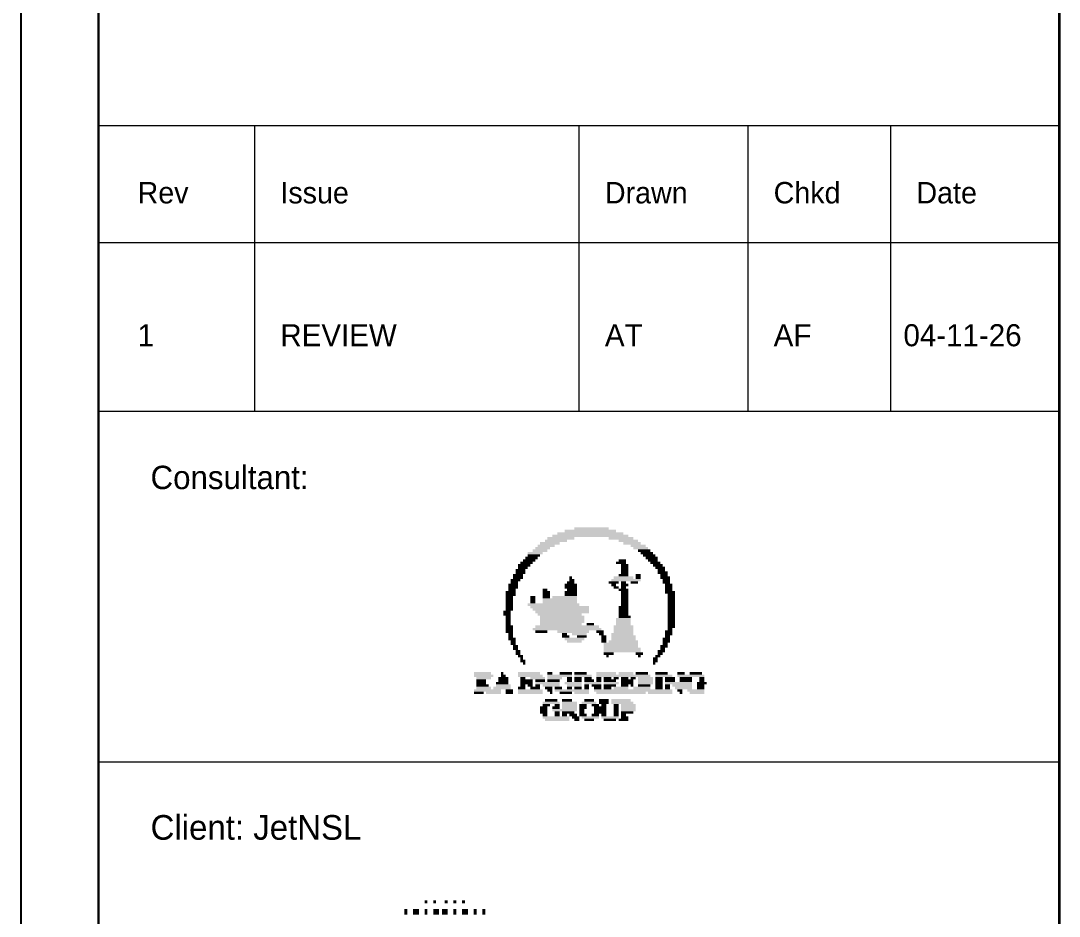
# Paper-space layout '02 Elevation and 3D Views' of a CAD drawing. Header units: millimetres. Extents: x 5 to 415, y 5 to 292.
# Drawn here: x 335 to 415, y 74.1 to 143.1 of the extents above; entities that cross this region are included whole.
import ezdxf

# ---------------------------------------------------------------- set-up
doc = ezdxf.new("R2010")
doc.units = ezdxf.units.MM
doc.layers.add('FRAME', color=7, linetype='Continuous')
doc.layers.add('TEXT', color=7, linetype='Continuous')

# ---------------------------------------------------------------- blocks, each defined once
blk = doc.blocks.new('SHEET_02')
at = {"layer": 'FRAME', "color": 7, "linetype": 'Continuous', "lineweight": 30}
blk.add_line((341, 292), (341, 5), dxfattribs=at)
at = {"layer": 'FRAME', "color": 7, "linetype": 'Continuous', "lineweight": 35}
blk.add_line((415, 292), (415, 5), dxfattribs=at)
at = {"layer": 'FRAME', "color": 7, "linetype": 'Continuous', "lineweight": 25}
blk.add_line((335, 277), (335, 16), dxfattribs=at)
at = {"layer": 'FRAME', "color": 7, "linetype": 'Continuous', "lineweight": 20}
for p, q in [((341, 135), (415, 135)), ((341, 126), (415, 126)), ((341, 113), (415, 113)), ((341, 86), (415, 86))]:
    blk.add_line(p, q, dxfattribs=at)
at = {"layer": 'FRAME', "color": 7, "linetype": 'Continuous', "lineweight": 15}
for p, q in [((353, 135), (353, 113)), ((378, 135), (378, 113)), ((391, 135), (391, 113)), ((402, 135), (402, 113))]:
    blk.add_line(p, q, dxfattribs=at)
at = {"layer": 'FRAME', "color": 7}
for points in [[(377.65, 104.056), (380.294, 104.056), (377.65, 103.867), (380.294, 103.867)], [(375.572, 103.3), (377.65, 103.3), (375.572, 103.111), (377.65, 103.111)], [(375.95, 103.489), (381.806, 103.489), (375.95, 103.3), (381.806, 103.3)], [(376.328, 103.678), (381.428, 103.678), (376.328, 103.489), (381.428, 103.489)], [(376.894, 103.867), (380.861, 103.867), (376.894, 103.678), (380.861, 103.678)], [(380.294, 103.3), (382.183, 103.3), (380.294, 103.111), (382.183, 103.111)], [(374.628, 102.544), (375.761, 102.544), (374.628, 102.356), (375.761, 102.356)], [(374.817, 102.733), (376.139, 102.733), (374.817, 102.544), (376.139, 102.544)], [(375.006, 102.922), (376.517, 102.922), (375.006, 102.733), (376.517, 102.733)], [(375.383, 103.111), (377.083, 103.111), (375.383, 102.922), (377.083, 102.922)], [(381.05, 103.111), (382.561, 103.111), (381.05, 102.922), (382.561, 102.922)], [(381.428, 102.922), (382.75, 102.922), (381.428, 102.733), (382.75, 102.733)], [(381.994, 102.733), (383.128, 102.733), (381.994, 102.544), (383.128, 102.544)], [(382.183, 102.544), (383.317, 102.544), (382.183, 102.356), (383.317, 102.356)], [(373.872, 101.789), (374.817, 101.789), (373.872, 101.6), (374.817, 101.6)], [(374.061, 102.167), (375.194, 102.167), (374.061, 101.978), (375.194, 101.978)], [(374.061, 101.978), (375.006, 101.978), (374.061, 101.789), (375.006, 101.789)], [(374.439, 102.356), (375.572, 102.356), (374.439, 102.167), (375.572, 102.167)], [(382.561, 102.356), (383.506, 102.356), (382.561, 102.167), (383.506, 102.167)], [(382.75, 102.167), (383.694, 102.167), (382.75, 101.978), (383.694, 101.978)], [(382.939, 101.978), (383.883, 101.978), (382.939, 101.789), (383.883, 101.789)], [(383.128, 101.789), (384.072, 101.789), (383.128, 101.6), (384.072, 101.6)], [(373.117, 100.844), (373.872, 100.844), (373.117, 100.656), (373.872, 100.656)], [(373.306, 101.222), (374.25, 101.222), (373.306, 101.033), (374.25, 101.033)], [(373.306, 101.033), (374.061, 101.033), (373.306, 100.844), (374.061, 100.844)], [(373.494, 101.411), (374.439, 101.411), (373.494, 101.222), (374.439, 101.222)], [(373.683, 101.6), (374.628, 101.6), (373.683, 101.411), (374.628, 101.411)], [(380.861, 101.411), (381.617, 101.411), (380.861, 101.222), (381.617, 101.222)], [(381.05, 101.6), (381.617, 101.6), (381.05, 101.411), (381.617, 101.411)], [(381.239, 101.222), (381.806, 101.222), (381.239, 101.033), (381.806, 101.033)], [(381.239, 101.033), (381.806, 101.033), (381.239, 100.844), (381.806, 100.844)], [(381.239, 100.844), (381.806, 100.844), (381.239, 100.656), (381.806, 100.656)], [(383.317, 101.6), (384.072, 101.6), (383.317, 101.411), (384.072, 101.411)], [(383.506, 101.411), (384.261, 101.411), (383.506, 101.222), (384.261, 101.222)], [(383.694, 101.222), (384.45, 101.222), (383.694, 101.033), (384.45, 101.033)], [(383.883, 101.033), (384.639, 101.033), (383.883, 100.844), (384.639, 100.844)], [(384.072, 100.844), (384.639, 100.844), (384.072, 100.656), (384.639, 100.656)], [(372.739, 100.089), (373.494, 100.089), (372.739, 99.9), (373.494, 99.9)], [(372.928, 100.467), (373.683, 100.467), (372.928, 100.278), (373.683, 100.278)], [(372.928, 100.278), (373.683, 100.278), (372.928, 100.089), (373.683, 100.089)], [(373.117, 100.656), (373.872, 100.656), (373.117, 100.467), (373.872, 100.467)], [(377.272, 100.278), (377.461, 100.278), (377.272, 100.089), (377.461, 100.089)], [(377.272, 100.089), (377.65, 100.089), (377.272, 99.9), (377.65, 99.9)], [(380.483, 100.089), (382.75, 100.089), (380.483, 99.9), (382.75, 99.9)], [(380.672, 100.278), (382.183, 100.278), (380.672, 100.089), (382.183, 100.089)], [(381.05, 100.467), (381.806, 100.467), (381.05, 100.278), (381.806, 100.278)], [(381.239, 100.656), (381.806, 100.656), (381.239, 100.467), (381.806, 100.467)], [(382.372, 100.467), (382.75, 100.467), (382.372, 100.278), (382.75, 100.278)], [(382.372, 100.278), (382.75, 100.278), (382.372, 100.089), (382.75, 100.089)], [(384.072, 100.656), (384.828, 100.656), (384.072, 100.467), (384.828, 100.467)], [(384.261, 100.467), (384.828, 100.467), (384.261, 100.278), (384.828, 100.278)], [(384.261, 100.278), (385.017, 100.278), (384.261, 100.089), (385.017, 100.089)], [(384.45, 100.089), (385.017, 100.089), (384.45, 99.9), (385.017, 99.9)], [(372.55, 99.711), (373.306, 99.711), (372.55, 99.522), (373.306, 99.522)], [(372.55, 99.522), (373.306, 99.522), (372.55, 99.333), (373.306, 99.333)], [(372.55, 99.333), (373.117, 99.333), (372.55, 99.144), (373.117, 99.144)], [(372.739, 99.9), (373.306, 99.9), (372.739, 99.711), (373.306, 99.711)], [(375.194, 99.333), (375.572, 99.333), (375.194, 99.144), (375.572, 99.144)], [(376.894, 99.711), (377.839, 99.711), (376.894, 99.522), (377.839, 99.522)], [(376.894, 99.522), (377.839, 99.522), (376.894, 99.333), (377.839, 99.333)], [(377.083, 99.9), (377.65, 99.9), (377.083, 99.711), (377.65, 99.711)], [(377.083, 99.333), (377.839, 99.333), (377.083, 99.144), (377.839, 99.144)], [(380.294, 99.9), (381.05, 99.9), (380.294, 99.711), (381.05, 99.711)], [(380.483, 99.711), (380.861, 99.711), (380.483, 99.522), (380.861, 99.522)], [(380.672, 99.522), (381.05, 99.522), (380.672, 99.333), (381.05, 99.333)], [(381.05, 99.333), (381.806, 99.333), (381.05, 99.144), (381.806, 99.144)], [(381.239, 99.9), (381.617, 99.9), (381.239, 99.711), (381.617, 99.711)], [(381.239, 99.711), (381.806, 99.711), (381.239, 99.522), (381.806, 99.522)], [(381.239, 99.522), (381.617, 99.522), (381.239, 99.333), (381.617, 99.333)], [(381.994, 99.9), (382.561, 99.9), (381.994, 99.711), (382.561, 99.711)], [(384.45, 99.9), (385.017, 99.9), (384.45, 99.711), (385.017, 99.711)], [(384.639, 99.711), (385.206, 99.711), (384.639, 99.522), (385.206, 99.522)], [(384.639, 99.522), (385.206, 99.522), (384.639, 99.333), (385.206, 99.333)], [(384.639, 99.333), (385.206, 99.333), (384.639, 99.144), (385.206, 99.144)], [(372.361, 99.144), (373.117, 99.144), (372.361, 98.956), (373.117, 98.956)], [(372.361, 98.956), (373.117, 98.956), (372.361, 98.767), (373.117, 98.767)], [(372.361, 98.767), (372.928, 98.767), (372.361, 98.578), (372.928, 98.578)], [(372.361, 98.578), (372.928, 98.578), (372.361, 98.389), (372.928, 98.389)], [(374.25, 98.767), (374.628, 98.767), (374.25, 98.578), (374.628, 98.578)], [(374.25, 98.578), (374.628, 98.578), (374.25, 98.389), (374.628, 98.389)], [(375.194, 99.144), (375.761, 99.144), (375.194, 98.956), (375.761, 98.956)], [(375.194, 98.956), (375.761, 98.956), (375.194, 98.767), (375.761, 98.767)], [(375.194, 98.767), (375.761, 98.767), (375.194, 98.578), (375.761, 98.578)], [(375.194, 98.578), (377.839, 98.578), (375.194, 98.389), (377.839, 98.389)], [(375.95, 98.767), (377.839, 98.767), (375.95, 98.578), (377.839, 98.578)], [(376.894, 99.144), (377.839, 99.144), (376.894, 98.956), (377.839, 98.956)], [(376.894, 98.956), (377.839, 98.956), (376.894, 98.767), (377.839, 98.767)], [(381.239, 99.144), (381.806, 99.144), (381.239, 98.956), (381.806, 98.956)], [(381.239, 98.956), (381.806, 98.956), (381.239, 98.767), (381.806, 98.767)], [(381.239, 98.767), (381.806, 98.767), (381.239, 98.578), (381.806, 98.578)], [(381.239, 98.578), (381.806, 98.578), (381.239, 98.389), (381.806, 98.389)], [(384.639, 99.144), (385.394, 99.144), (384.639, 98.956), (385.394, 98.956)], [(384.828, 98.956), (385.394, 98.956), (384.828, 98.767), (385.394, 98.767)], [(384.828, 98.767), (385.394, 98.767), (384.828, 98.578), (385.394, 98.578)], [(384.828, 98.578), (385.394, 98.578), (384.828, 98.389), (385.394, 98.389)], [(372.172, 97.633), (372.739, 97.633), (372.172, 97.444), (372.739, 97.444)], [(372.361, 98.389), (372.928, 98.389), (372.361, 98.2), (372.928, 98.2)], [(372.361, 98.2), (372.928, 98.2), (372.361, 98.011), (372.928, 98.011)], [(372.361, 98.011), (372.928, 98.011), (372.361, 97.822), (372.928, 97.822)], [(372.361, 97.822), (372.928, 97.822), (372.361, 97.633), (372.928, 97.633)], [(374.061, 98.2), (378.028, 98.2), (374.061, 98.011), (378.028, 98.011)], [(374.25, 98.389), (374.628, 98.389), (374.25, 98.2), (374.628, 98.2)], [(374.25, 98.011), (378.783, 98.011), (374.25, 97.822), (378.783, 97.822)], [(374.439, 97.822), (378.783, 97.822), (374.439, 97.633), (378.783, 97.633)], [(374.628, 97.633), (378.783, 97.633), (374.628, 97.444), (378.783, 97.444)], [(375.194, 98.389), (377.839, 98.389), (375.194, 98.2), (377.839, 98.2)], [(381.05, 98.011), (381.806, 98.011), (381.05, 97.822), (381.806, 97.822)], [(381.05, 97.822), (381.806, 97.822), (381.05, 97.633), (381.806, 97.633)], [(381.05, 97.633), (381.806, 97.633), (381.05, 97.444), (381.806, 97.444)], [(381.239, 98.389), (381.806, 98.389), (381.239, 98.2), (381.806, 98.2)], [(381.239, 98.2), (381.806, 98.2), (381.239, 98.011), (381.806, 98.011)], [(384.828, 98.389), (385.394, 98.389), (384.828, 98.2), (385.394, 98.2)], [(384.828, 98.2), (385.394, 98.2), (384.828, 98.011), (385.394, 98.011)], [(384.828, 98.011), (385.394, 98.011), (384.828, 97.822), (385.394, 97.822)], [(384.828, 97.822), (385.394, 97.822), (384.828, 97.633), (385.394, 97.633)], [(384.828, 97.633), (385.394, 97.633), (384.828, 97.444), (385.394, 97.444)], [(372.172, 97.444), (372.739, 97.444), (372.172, 97.256), (372.739, 97.256)], [(372.361, 97.256), (372.739, 97.256), (372.361, 97.067), (372.739, 97.067)], [(372.361, 97.067), (372.739, 97.067), (372.361, 96.878), (372.739, 96.878)], [(372.361, 96.878), (372.739, 96.878), (372.361, 96.689), (372.739, 96.689)], [(374.817, 97.444), (378.217, 97.444), (374.817, 97.256), (378.217, 97.256)], [(375.006, 97.256), (378.406, 97.256), (375.006, 97.067), (378.406, 97.067)], [(375.006, 97.067), (378.406, 97.067), (375.006, 96.878), (378.406, 96.878)], [(375.006, 96.878), (378.406, 96.878), (375.006, 96.689), (378.406, 96.689)], [(380.861, 97.067), (381.994, 97.067), (380.861, 96.878), (381.994, 96.878)], [(380.861, 96.878), (381.994, 96.878), (380.861, 96.689), (381.994, 96.689)], [(381.05, 97.444), (381.806, 97.444), (381.05, 97.256), (381.806, 97.256)], [(381.05, 97.256), (381.994, 97.256), (381.05, 97.067), (381.994, 97.067)], [(384.828, 97.444), (385.394, 97.444), (384.828, 97.256), (385.394, 97.256)], [(384.828, 97.256), (385.394, 97.256), (384.828, 97.067), (385.394, 97.067)], [(384.828, 97.067), (385.394, 97.067), (384.828, 96.878), (385.394, 96.878)], [(384.828, 96.878), (385.394, 96.878), (384.828, 96.689), (385.394, 96.689)], [(372.361, 96.689), (372.739, 96.689), (372.361, 96.5), (372.739, 96.5)], [(372.361, 96.5), (372.928, 96.5), (372.361, 96.311), (372.928, 96.311)], [(372.361, 96.311), (372.928, 96.311), (372.361, 96.122), (372.928, 96.122)], [(372.361, 96.122), (372.928, 96.122), (372.361, 95.933), (372.928, 95.933)], [(374.439, 96.311), (379.728, 96.311), (374.439, 96.122), (379.728, 96.122)], [(374.628, 96.5), (379.539, 96.5), (374.628, 96.311), (379.539, 96.311)], [(374.628, 96.122), (375.572, 96.122), (374.628, 95.933), (375.572, 95.933)], [(375.006, 96.689), (378.217, 96.689), (375.006, 96.5), (378.217, 96.5)], [(376.328, 96.122), (378.783, 96.122), (376.328, 95.933), (378.783, 95.933)], [(378.594, 96.689), (379.161, 96.689), (378.594, 96.5), (379.161, 96.5)], [(379.35, 96.122), (379.917, 96.122), (379.35, 95.933), (379.917, 95.933)], [(380.672, 96.5), (382.183, 96.5), (380.672, 96.311), (382.183, 96.311)], [(380.672, 96.311), (382.183, 96.311), (380.672, 96.122), (382.183, 96.122)], [(380.672, 96.122), (382.183, 96.122), (380.672, 95.933), (382.183, 95.933)], [(380.861, 96.689), (381.994, 96.689), (380.861, 96.5), (381.994, 96.5)], [(384.639, 96.122), (385.206, 96.122), (384.639, 95.933), (385.206, 95.933)], [(384.828, 96.689), (385.394, 96.689), (384.828, 96.5), (385.394, 96.5)], [(384.828, 96.5), (385.394, 96.5), (384.828, 96.311), (385.394, 96.311)], [(384.828, 96.311), (385.206, 96.311), (384.828, 96.122), (385.206, 96.122)], [(372.55, 95.933), (372.928, 95.933), (372.55, 95.744), (372.928, 95.744)], [(372.55, 95.744), (372.928, 95.744), (372.55, 95.556), (372.928, 95.556)], [(372.55, 95.556), (373.117, 95.556), (372.55, 95.367), (373.117, 95.367)], [(372.739, 95.367), (373.117, 95.367), (372.739, 95.178), (373.117, 95.178)], [(376.706, 95.933), (377.083, 95.933), (376.706, 95.744), (377.083, 95.744)], [(376.706, 95.744), (377.272, 95.744), (376.706, 95.556), (377.272, 95.556)], [(376.894, 95.556), (378.406, 95.556), (376.894, 95.367), (378.406, 95.367)], [(377.083, 95.367), (378.217, 95.367), (377.083, 95.178), (378.217, 95.178)], [(377.461, 95.933), (378.594, 95.933), (377.461, 95.744), (378.594, 95.744)], [(377.839, 95.744), (378.594, 95.744), (377.839, 95.556), (378.594, 95.556)], [(379.539, 95.933), (379.917, 95.933), (379.539, 95.744), (379.917, 95.744)], [(379.728, 95.744), (380.106, 95.744), (379.728, 95.556), (380.106, 95.556)], [(379.728, 95.556), (380.106, 95.556), (379.728, 95.367), (380.106, 95.367)], [(379.728, 95.367), (380.106, 95.367), (379.728, 95.178), (380.106, 95.178)], [(380.294, 95.367), (382.561, 95.367), (380.294, 95.178), (382.561, 95.178)], [(380.483, 95.933), (382.183, 95.933), (380.483, 95.744), (382.183, 95.744)], [(380.483, 95.744), (382.372, 95.744), (380.483, 95.556), (382.372, 95.556)], [(380.483, 95.556), (382.372, 95.556), (380.483, 95.367), (382.372, 95.367)], [(384.45, 95.556), (385.017, 95.556), (384.45, 95.367), (385.017, 95.367)], [(384.45, 95.367), (385.017, 95.367), (384.45, 95.178), (385.017, 95.178)], [(384.639, 95.933), (385.206, 95.933), (384.639, 95.744), (385.206, 95.744)], [(384.639, 95.744), (385.017, 95.744), (384.639, 95.556), (385.017, 95.556)], [(372.739, 95.178), (373.117, 95.178), (372.739, 94.989), (373.117, 94.989)], [(372.928, 94.989), (373.306, 94.989), (372.928, 94.8), (373.306, 94.8)], [(372.928, 94.8), (373.306, 94.8), (372.928, 94.611), (373.306, 94.611)], [(373.117, 94.611), (373.494, 94.611), (373.117, 94.422), (373.494, 94.422)], [(373.117, 94.422), (373.494, 94.422), (373.117, 94.233), (373.494, 94.233)], [(379.917, 95.178), (382.561, 95.178), (379.917, 94.989), (382.561, 94.989)], [(379.917, 94.989), (382.561, 94.989), (379.917, 94.8), (382.561, 94.8)], [(379.917, 94.8), (382.75, 94.8), (379.917, 94.611), (382.75, 94.611)], [(379.917, 94.611), (382.75, 94.611), (379.917, 94.422), (382.75, 94.422)], [(379.917, 94.422), (380.672, 94.422), (379.917, 94.233), (380.672, 94.233)], [(382.372, 94.422), (382.939, 94.422), (382.372, 94.233), (382.939, 94.233)], [(384.072, 94.611), (384.639, 94.611), (384.072, 94.422), (384.639, 94.422)], [(384.072, 94.422), (384.45, 94.422), (384.072, 94.233), (384.45, 94.233)], [(384.261, 94.989), (384.828, 94.989), (384.261, 94.8), (384.828, 94.8)], [(384.261, 94.8), (384.639, 94.8), (384.261, 94.611), (384.639, 94.611)], [(384.45, 95.178), (384.828, 95.178), (384.45, 94.989), (384.828, 94.989)], [(373.306, 94.233), (373.683, 94.233), (373.306, 94.044), (373.683, 94.044)], [(373.494, 94.044), (373.683, 94.044), (373.494, 93.856), (373.683, 93.856)], [(373.494, 93.856), (373.872, 93.856), (373.494, 93.667), (373.872, 93.667)], [(373.683, 93.667), (373.872, 93.667), (373.683, 93.478), (373.872, 93.478)], [(380.106, 94.233), (380.294, 94.233), (380.106, 94.044), (380.294, 94.044)], [(382.561, 94.233), (382.75, 94.233), (382.561, 94.044), (382.75, 94.044)], [(383.694, 94.044), (384.072, 94.044), (383.694, 93.856), (384.072, 93.856)], [(383.694, 93.856), (384.072, 93.856), (383.694, 93.667), (384.072, 93.667)], [(383.694, 93.667), (383.883, 93.667), (383.694, 93.478), (383.883, 93.478)], [(383.883, 94.233), (384.261, 94.233), (383.883, 94.044), (384.261, 94.044)], [(369.906, 92.911), (371.228, 92.911), (369.906, 92.722), (371.228, 92.722)], [(371.983, 92.911), (372.172, 92.911), (371.983, 92.722), (372.172, 92.722)], [(373.306, 92.911), (375.006, 92.911), (373.306, 92.722), (375.006, 92.722)], [(375.572, 92.911), (375.95, 92.911), (375.572, 92.722), (375.95, 92.722)], [(376.517, 92.911), (377.461, 92.911), (376.517, 92.722), (377.461, 92.722)], [(377.65, 92.911), (378.594, 92.911), (377.65, 92.722), (378.594, 92.722)], [(379.35, 92.911), (380.861, 92.911), (379.35, 92.722), (380.861, 92.722)], [(381.05, 92.911), (382.183, 92.911), (381.05, 92.722), (382.183, 92.722)], [(382.372, 92.911), (383.317, 92.911), (382.372, 92.722), (383.317, 92.722)], [(383.883, 92.911), (384.828, 92.911), (383.883, 92.722), (384.828, 92.722)], [(385.583, 92.911), (386.15, 92.911), (385.583, 92.722), (386.15, 92.722)], [(386.528, 92.911), (387.472, 92.911), (386.528, 92.722), (387.472, 92.722)], [(369.906, 92.722), (371.417, 92.722), (369.906, 92.533), (371.417, 92.533)], [(370.094, 92.533), (371.228, 92.533), (370.094, 92.344), (371.228, 92.344)], [(370.094, 92.344), (370.85, 92.344), (370.094, 92.156), (370.85, 92.156)], [(370.094, 92.156), (370.85, 92.156), (370.094, 91.967), (370.85, 91.967)], [(371.606, 92.156), (372.55, 92.156), (371.606, 91.967), (372.55, 91.967)], [(371.794, 92.533), (372.55, 92.533), (371.794, 92.344), (372.55, 92.344)], [(371.794, 92.344), (372.55, 92.344), (371.794, 92.156), (372.55, 92.156)], [(371.983, 92.722), (372.361, 92.722), (371.983, 92.533), (372.361, 92.533)], [(373.306, 92.722), (375.194, 92.722), (373.306, 92.533), (375.194, 92.533)], [(373.494, 92.533), (373.872, 92.533), (373.494, 92.344), (373.872, 92.344)], [(373.494, 92.344), (374.439, 92.344), (373.494, 92.156), (374.439, 92.156)], [(373.494, 92.156), (374.439, 92.156), (373.494, 91.967), (374.439, 91.967)], [(374.25, 92.533), (375.383, 92.533), (374.25, 92.344), (375.383, 92.344)], [(374.628, 92.344), (375.383, 92.344), (374.628, 92.156), (375.383, 92.156)], [(374.628, 92.156), (376.517, 92.156), (374.628, 91.967), (376.517, 91.967)], [(375.572, 92.722), (377.461, 92.722), (375.572, 92.533), (377.461, 92.533)], [(375.572, 92.533), (376.706, 92.533), (375.572, 92.344), (376.706, 92.344)], [(375.572, 92.344), (376.517, 92.344), (375.572, 92.156), (376.517, 92.156)], [(376.894, 92.156), (378.217, 92.156), (376.894, 91.967), (378.217, 91.967)], [(377.083, 92.533), (377.461, 92.533), (377.083, 92.344), (377.461, 92.344)], [(377.083, 92.344), (377.461, 92.344), (377.083, 92.156), (377.461, 92.156)], [(377.65, 92.722), (378.972, 92.722), (377.65, 92.533), (378.972, 92.533)], [(377.65, 92.533), (378.217, 92.533), (377.65, 92.344), (378.217, 92.344)], [(377.65, 92.344), (378.217, 92.344), (377.65, 92.156), (378.217, 92.156)], [(378.406, 92.533), (378.972, 92.533), (378.406, 92.344), (378.972, 92.344)], [(378.406, 92.344), (379.161, 92.344), (378.406, 92.156), (379.161, 92.156)], [(378.406, 92.156), (379.728, 92.156), (378.406, 91.967), (379.728, 91.967)], [(379.35, 92.722), (383.506, 92.722), (379.35, 92.533), (383.506, 92.533)], [(379.35, 92.533), (379.728, 92.533), (379.35, 92.344), (379.728, 92.344)], [(379.35, 92.344), (379.728, 92.344), (379.35, 92.156), (379.728, 92.156)], [(379.917, 92.533), (380.483, 92.533), (379.917, 92.344), (380.483, 92.344)], [(379.917, 92.344), (380.861, 92.344), (379.917, 92.156), (380.861, 92.156)], [(379.917, 92.156), (381.05, 92.156), (379.917, 91.967), (381.05, 91.967)], [(380.672, 92.533), (381.05, 92.533), (380.672, 92.344), (381.05, 92.344)], [(381.239, 92.533), (381.806, 92.533), (381.239, 92.344), (381.806, 92.344)], [(381.239, 92.344), (382.183, 92.344), (381.239, 92.156), (382.183, 92.156)], [(381.239, 92.156), (382.183, 92.156), (381.239, 91.967), (382.183, 91.967)], [(381.994, 92.533), (382.372, 92.533), (381.994, 92.344), (382.372, 92.344)], [(382.561, 92.533), (383.694, 92.533), (382.561, 92.344), (383.694, 92.344)], [(382.561, 92.344), (383.694, 92.344), (382.561, 92.156), (383.694, 92.156)], [(382.561, 92.156), (383.694, 92.156), (382.561, 91.967), (383.694, 91.967)], [(383.883, 92.722), (385.206, 92.722), (383.883, 92.533), (385.206, 92.533)], [(383.883, 92.533), (384.45, 92.533), (383.883, 92.344), (384.45, 92.344)], [(383.883, 92.344), (384.45, 92.344), (383.883, 92.156), (384.45, 92.156)], [(383.883, 92.156), (384.45, 92.156), (383.883, 91.967), (384.45, 91.967)], [(384.639, 92.533), (385.394, 92.533), (384.639, 92.344), (385.394, 92.344)], [(384.639, 92.344), (385.394, 92.344), (384.639, 92.156), (385.394, 92.156)], [(384.639, 92.156), (386.717, 92.156), (384.639, 91.967), (386.717, 91.967)], [(385.583, 92.722), (387.661, 92.722), (385.583, 92.533), (387.661, 92.533)], [(385.772, 92.533), (386.717, 92.533), (385.772, 92.344), (386.717, 92.344)], [(385.772, 92.344), (386.717, 92.344), (385.772, 92.156), (386.717, 92.156)], [(387.094, 92.156), (387.85, 92.156), (387.094, 91.967), (387.85, 91.967)], [(387.283, 92.533), (387.661, 92.533), (387.283, 92.344), (387.661, 92.344)], [(387.283, 92.344), (387.661, 92.344), (387.283, 92.156), (387.661, 92.156)], [(369.906, 91.589), (371.983, 91.589), (369.906, 91.4), (371.983, 91.4)], [(369.906, 91.4), (370.661, 91.4), (369.906, 91.211), (370.661, 91.211)], [(370.094, 91.967), (371.039, 91.967), (370.094, 91.778), (371.039, 91.778)], [(370.094, 91.778), (371.228, 91.778), (370.094, 91.589), (371.228, 91.589)], [(370.85, 91.4), (371.983, 91.4), (370.85, 91.211), (371.983, 91.211)], [(371.417, 91.778), (372.739, 91.778), (371.417, 91.589), (372.739, 91.589)], [(371.606, 91.967), (372.739, 91.967), (371.606, 91.778), (372.739, 91.778)], [(372.361, 91.589), (372.928, 91.589), (372.361, 91.4), (372.928, 91.4)], [(372.361, 91.4), (372.928, 91.4), (372.361, 91.211), (372.928, 91.211)], [(373.306, 91.778), (373.872, 91.778), (373.306, 91.589), (373.872, 91.589)], [(373.306, 91.589), (375.194, 91.589), (373.306, 91.4), (375.194, 91.4)], [(373.306, 91.4), (375.194, 91.4), (373.306, 91.211), (375.194, 91.211)], [(373.494, 91.967), (373.872, 91.967), (373.494, 91.778), (373.872, 91.778)], [(374.061, 91.967), (374.439, 91.967), (374.061, 91.778), (374.439, 91.778)], [(374.25, 91.778), (375.006, 91.778), (374.25, 91.589), (375.006, 91.589)], [(374.628, 91.967), (375.006, 91.967), (374.628, 91.778), (375.006, 91.778)], [(375.194, 91.967), (376.517, 91.967), (375.194, 91.778), (376.517, 91.778)], [(375.383, 91.778), (375.95, 91.778), (375.383, 91.589), (375.95, 91.589)], [(375.572, 91.589), (375.95, 91.589), (375.572, 91.4), (375.95, 91.4)], [(375.761, 91.4), (375.95, 91.4), (375.761, 91.211), (375.95, 91.211)], [(376.139, 91.778), (376.706, 91.778), (376.139, 91.589), (376.706, 91.589)], [(376.139, 91.589), (378.783, 91.589), (376.139, 91.4), (378.783, 91.4)], [(376.517, 91.4), (377.461, 91.4), (376.517, 91.211), (377.461, 91.211)], [(377.083, 91.967), (378.217, 91.967), (377.083, 91.778), (378.217, 91.778)], [(377.083, 91.778), (377.461, 91.778), (377.083, 91.589), (377.461, 91.589)], [(377.65, 91.778), (378.217, 91.778), (377.65, 91.589), (378.217, 91.589)], [(377.65, 91.4), (378.783, 91.4), (377.65, 91.211), (378.783, 91.211)], [(378.406, 91.967), (378.783, 91.967), (378.406, 91.778), (378.783, 91.778)], [(378.406, 91.778), (378.783, 91.778), (378.406, 91.589), (378.783, 91.589)], [(378.972, 91.967), (379.728, 91.967), (378.972, 91.778), (379.728, 91.778)], [(379.161, 91.778), (379.728, 91.778), (379.161, 91.589), (379.728, 91.589)], [(379.161, 91.589), (385.206, 91.589), (379.161, 91.4), (385.206, 91.4)], [(379.35, 91.4), (383.128, 91.4), (379.35, 91.211), (383.128, 91.211)], [(379.917, 91.967), (380.861, 91.967), (379.917, 91.778), (380.861, 91.778)], [(379.917, 91.778), (380.483, 91.778), (379.917, 91.589), (380.483, 91.589)], [(380.672, 91.778), (381.806, 91.778), (380.672, 91.589), (381.806, 91.589)], [(381.239, 91.967), (381.806, 91.967), (381.239, 91.778), (381.806, 91.778)], [(381.994, 91.967), (382.183, 91.967), (381.994, 91.778), (382.183, 91.778)], [(382.183, 91.778), (383.506, 91.778), (382.183, 91.589), (383.506, 91.589)], [(382.561, 91.967), (383.506, 91.967), (382.561, 91.778), (383.506, 91.778)], [(383.317, 91.4), (385.206, 91.4), (383.317, 91.211), (385.206, 91.211)], [(383.883, 91.967), (384.45, 91.967), (383.883, 91.778), (384.45, 91.778)], [(383.883, 91.778), (384.45, 91.778), (383.883, 91.589), (384.45, 91.589)], [(384.639, 91.967), (385.017, 91.967), (384.639, 91.778), (385.017, 91.778)], [(384.639, 91.778), (385.017, 91.778), (384.639, 91.589), (385.017, 91.589)], [(385.206, 91.967), (386.717, 91.967), (385.206, 91.778), (386.717, 91.778)], [(385.394, 91.778), (386.717, 91.778), (385.394, 91.589), (386.717, 91.589)], [(385.583, 91.589), (385.961, 91.589), (385.583, 91.4), (385.961, 91.4)], [(385.772, 91.4), (385.961, 91.4), (385.772, 91.211), (385.961, 91.211)], [(386.339, 91.589), (387.661, 91.589), (386.339, 91.4), (387.661, 91.4)], [(386.528, 91.4), (387.661, 91.4), (386.528, 91.211), (387.661, 91.211)], [(387.094, 91.967), (387.661, 91.967), (387.094, 91.778), (387.661, 91.778)], [(387.094, 91.778), (387.661, 91.778), (387.094, 91.589), (387.661, 91.589)], [(375.194, 90.644), (376.517, 90.644), (375.194, 90.456), (376.517, 90.456)], [(375.194, 90.456), (375.761, 90.456), (375.194, 90.267), (375.761, 90.267)], [(375.383, 90.833), (376.328, 90.833), (375.383, 90.644), (376.328, 90.644)], [(376.139, 90.456), (376.517, 90.456), (376.139, 90.267), (376.517, 90.267)], [(376.706, 90.833), (377.461, 90.833), (376.706, 90.644), (377.461, 90.644)], [(376.706, 90.644), (377.839, 90.644), (376.706, 90.456), (377.839, 90.456)], [(376.706, 90.456), (377.839, 90.456), (376.706, 90.267), (377.839, 90.267)], [(378.028, 90.456), (378.594, 90.456), (378.028, 90.267), (378.594, 90.267)], [(378.217, 90.644), (379.35, 90.644), (378.217, 90.456), (379.35, 90.456)], [(378.406, 90.833), (379.161, 90.833), (378.406, 90.644), (379.161, 90.644)], [(378.972, 90.456), (379.539, 90.456), (378.972, 90.267), (379.539, 90.267)], [(379.539, 90.833), (380.294, 90.833), (379.539, 90.644), (380.294, 90.644)], [(379.539, 90.644), (380.294, 90.644), (379.539, 90.456), (380.294, 90.456)], [(379.728, 90.456), (380.106, 90.456), (379.728, 90.267), (380.106, 90.267)], [(380.483, 90.833), (381.994, 90.833), (380.483, 90.644), (381.994, 90.644)], [(380.483, 90.644), (382.183, 90.644), (380.483, 90.456), (382.183, 90.456)], [(380.672, 90.456), (381.05, 90.456), (380.672, 90.267), (381.05, 90.267)], [(381.239, 90.456), (382.372, 90.456), (381.239, 90.267), (382.372, 90.267)], [(375.006, 90.267), (375.572, 90.267), (375.006, 90.078), (375.572, 90.078)], [(375.006, 90.078), (375.572, 90.078), (375.006, 89.889), (375.572, 89.889)], [(375.006, 89.889), (375.572, 89.889), (375.006, 89.7), (375.572, 89.7)], [(375.194, 89.7), (375.572, 89.7), (375.194, 89.511), (375.572, 89.511)], [(375.95, 90.267), (376.517, 90.267), (375.95, 90.078), (376.517, 90.078)], [(375.95, 90.078), (377.839, 90.078), (375.95, 89.889), (377.839, 89.889)], [(376.139, 89.889), (376.517, 89.889), (376.139, 89.7), (376.517, 89.7)], [(376.139, 89.7), (376.517, 89.7), (376.139, 89.511), (376.517, 89.511)], [(376.706, 90.267), (377.839, 90.267), (376.706, 90.078), (377.839, 90.078)], [(376.706, 89.889), (377.65, 89.889), (376.706, 89.7), (377.65, 89.7)], [(376.706, 89.7), (377.083, 89.7), (376.706, 89.511), (377.083, 89.511)], [(377.272, 89.7), (377.839, 89.7), (377.272, 89.511), (377.839, 89.511)], [(378.028, 90.267), (378.594, 90.267), (378.028, 90.078), (378.594, 90.078)], [(378.028, 90.078), (378.406, 90.078), (378.028, 89.889), (378.406, 89.889)], [(378.028, 89.889), (378.406, 89.889), (378.028, 89.7), (378.406, 89.7)], [(378.028, 89.7), (378.594, 89.7), (378.028, 89.511), (378.594, 89.511)], [(378.972, 89.7), (379.539, 89.7), (378.972, 89.511), (379.539, 89.511)], [(379.161, 90.267), (380.106, 90.267), (379.161, 90.078), (380.106, 90.078)], [(379.161, 90.078), (380.106, 90.078), (379.161, 89.889), (380.106, 89.889)], [(379.161, 89.889), (380.106, 89.889), (379.161, 89.7), (380.106, 89.7)], [(379.728, 89.7), (380.106, 89.7), (379.728, 89.511), (380.106, 89.511)], [(380.672, 90.267), (381.05, 90.267), (380.672, 90.078), (381.05, 90.078)], [(380.672, 90.078), (381.05, 90.078), (380.672, 89.889), (381.05, 89.889)], [(380.672, 89.889), (381.05, 89.889), (380.672, 89.7), (381.05, 89.7)], [(380.672, 89.7), (381.05, 89.7), (380.672, 89.511), (381.05, 89.511)], [(381.239, 90.267), (382.372, 90.267), (381.239, 90.078), (382.372, 90.078)], [(381.239, 90.078), (382.372, 90.078), (381.239, 89.889), (382.372, 89.889)], [(381.239, 89.889), (382.183, 89.889), (381.239, 89.7), (382.183, 89.7)], [(381.239, 89.7), (381.617, 89.7), (381.239, 89.511), (381.617, 89.511)], [(375.194, 89.511), (377.272, 89.511), (375.194, 89.322), (377.272, 89.322)], [(375.383, 89.322), (377.272, 89.322), (375.383, 89.133), (377.272, 89.133)], [(377.461, 89.511), (378.028, 89.511), (377.461, 89.322), (378.028, 89.322)], [(377.65, 89.322), (378.028, 89.322), (377.65, 89.133), (378.028, 89.133)], [(378.217, 89.511), (379.539, 89.511), (378.217, 89.322), (379.539, 89.322)], [(378.406, 89.322), (379.161, 89.322), (378.406, 89.133), (379.161, 89.133)], [(379.728, 89.511), (381.05, 89.511), (379.728, 89.322), (381.05, 89.322)], [(379.917, 89.322), (380.861, 89.322), (379.917, 89.133), (380.861, 89.133)], [(381.05, 89.322), (381.806, 89.322), (381.05, 89.133), (381.806, 89.133)], [(381.239, 89.511), (381.806, 89.511), (381.239, 89.322), (381.806, 89.322)], [(366.111, 75.333), (366.333, 75.333), (366.111, 75.111), (366.333, 75.111)], [(366.778, 75.333), (367, 75.333), (366.778, 75.111), (367, 75.111)], [(367.667, 75.333), (367.889, 75.333), (367.667, 75.111), (367.889, 75.111)], [(368.333, 75.333), (368.556, 75.333), (368.333, 75.111), (368.556, 75.111)], [(369, 75.333), (369.222, 75.333), (369, 75.111), (369.222, 75.111)], [(364.556, 74.667), (364.778, 74.667), (364.556, 74.444), (364.778, 74.444)], [(364.556, 74.444), (364.778, 74.444), (364.556, 74.222), (364.778, 74.222)], [(365.222, 74.667), (365.667, 74.667), (365.222, 74.444), (365.667, 74.444)], [(365.222, 74.444), (365.667, 74.444), (365.222, 74.222), (365.667, 74.222)], [(366.111, 74.667), (366.333, 74.667), (366.111, 74.444), (366.333, 74.444)], [(366.111, 74.444), (366.333, 74.444), (366.111, 74.222), (366.333, 74.222)], [(366.778, 74.667), (367.222, 74.667), (366.778, 74.444), (367.222, 74.444)], [(366.778, 74.444), (367.222, 74.444), (366.778, 74.222), (367.222, 74.222)], [(367.444, 74.667), (367.889, 74.667), (367.444, 74.444), (367.889, 74.444)], [(367.444, 74.444), (367.889, 74.444), (367.444, 74.222), (367.889, 74.222)], [(368.333, 74.667), (368.556, 74.667), (368.333, 74.444), (368.556, 74.444)], [(368.333, 74.444), (368.556, 74.444), (368.333, 74.222), (368.556, 74.222)], [(369, 74.667), (369.444, 74.667), (369, 74.444), (369.444, 74.444)], [(369, 74.444), (369.444, 74.444), (369, 74.222), (369.444, 74.222)], [(369.889, 74.667), (370.111, 74.667), (369.889, 74.444), (370.111, 74.444)], [(369.889, 74.444), (370.111, 74.444), (369.889, 74.222), (370.111, 74.222)], [(370.556, 74.667), (370.778, 74.667), (370.556, 74.444), (370.778, 74.444)], [(370.556, 74.444), (370.778, 74.444), (370.556, 74.222), (370.778, 74.222)]]:
    blk.add_solid(points, dxfattribs=at)
at = {"layer": 'TEXT'}
for s, height, p in [('Rev', 1.65, (344, 129)), ('Issue', 1.65, (355, 129)), ('Drawn', 1.65, (380, 129)), ('Chkd', 1.65, (393, 129)), ('Date', 1.65, (404, 129)), ('1', 1.7, (344, 118)), ('REVIEW', 1.7, (355, 118)), ('AT', 1.7, (380, 118)), ('AF', 1.7, (393, 118)), ('04-11-26', 1.7, (403, 118)), ('Consultant:', 1.8, (345, 107)), ('Client: JetNSL', 1.9, (345, 80))]:
    blk.add_text(s, height=height, dxfattribs=at).set_placement(p)

psp = doc.layouts.new('02 Elevation and 3D Views')

# ---------------------------------------------------------------- block references
psp.add_blockref('SHEET_02', (0, 0))

doc.saveas('drawing.dxf')
